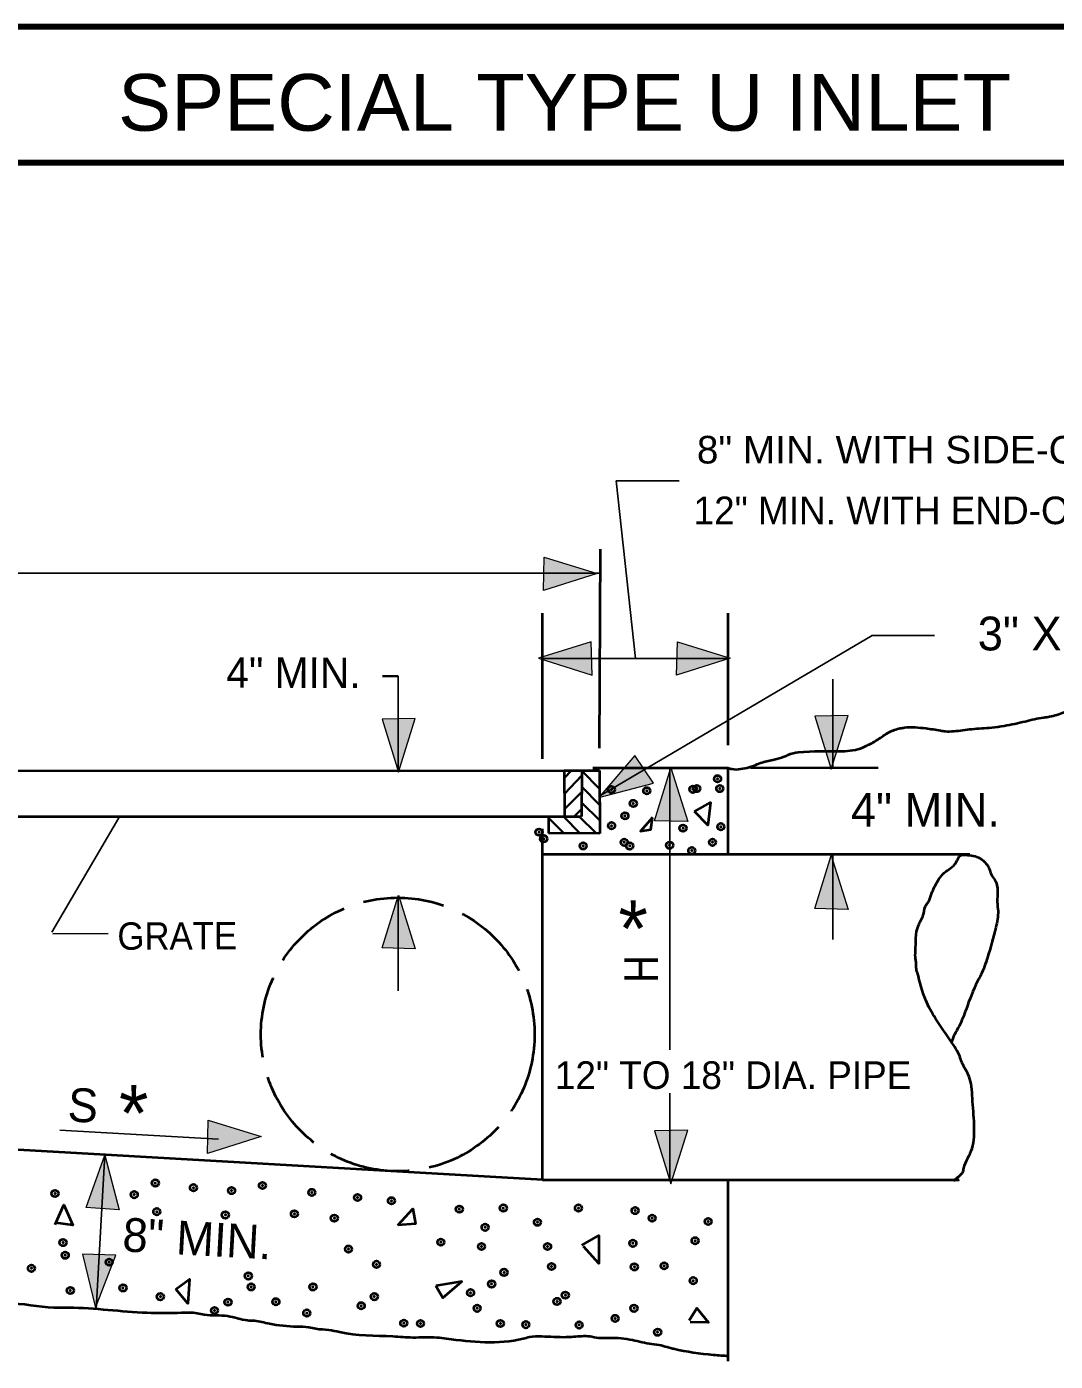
# Model space of a CAD drawing. Extents: x -8731 to -4061, y -64687 to -56618.
# Drawn here: x -5072 to -4647, y -64176 to -63625 of the extents above; entities that cross this region are included whole.
import ezdxf
from ezdxf.enums import TextEntityAlignment as Align

# ---------------------------------------------------------------- set-up
doc = ezdxf.new("R2010")
doc.units = 0
doc.header["$LTSCALE"] = 5.6
doc.header["$PDMODE"] = 32
doc.header["$PDSIZE"] = 2.8
doc.linetypes.add('LONG_DASHED', pattern=[7.5, 6, -1.5])
doc.layers.add('1', color=7, linetype='Continuous', lineweight=13)
doc.layers.add('3', color=7, linetype='Continuous', lineweight=40)

msp = doc.modelspace()

# ---------------------------------------------------------------- hatches: boundary and pattern name
at = {"layer": '1'}
for points in [[(-4836.12, -63850.88), (-4858.3, -63857.88), (-4857.94, -63844.12)], [(-4860.38, -63885.88), (-4838.18, -63892.88), (-4838.56, -63879.12)], [(-4781.12, -63885.88), (-4803.3, -63892.88), (-4802.94, -63879.12)], [(-4918.18, -63932.94), (-4911.18, -63910.74), (-4924.92, -63911.1)], [(-4739.44, -63931.68), (-4732.42, -63909.48), (-4746.18, -63909.86)], [(-4835.34, -63943.38), (-4812.84, -63937.44), (-4820.5, -63926)], [(-4805.7, -63931.16), (-4798.68, -63953.36), (-4812.42, -63953)], [(-4739.44, -63967.42), (-4732.42, -63989.6), (-4746.18, -63989.24)], [(-4918.18, -63983.68), (-4911.18, -64005.86), (-4924.92, -64005.5)], [(-4974.86, -64083.36), (-4997.06, -64090.38), (-4996.7, -64076.64)], [(-4805.7, -64102.94), (-4798.68, -64080.74), (-4812.42, -64081.1)], [(-5039.46, -64091.18), (-5033.42, -64113.64), (-5047.14, -64112.68)], [(-5043.24, -64154.18), (-5034.86, -64132.48), (-5048.6, -64131.98)]]:
    msp.add_hatch(color=256, dxfattribs=at).paths.add_polyline_path(points)

# ---------------------------------------------------------------- linework, layer by layer
at = {"layer": '1', "lineweight": 100}
for p, q in [((-4112.54, -63625.06), (-5604.76, -63625.06)), ((-4112.54, -63681.3), (-5604.76, -63681.3))]:
    msp.add_line(p, q, dxfattribs=at)
at = {"layer": '1', "lineweight": 35}
msp.add_line((-4918.26, -63893.3), (-4924.7, -63893.3), dxfattribs=at)
at = {"layer": '1', "lineweight": 25}
for p, q in [((-4918.26, -63931.58), (-4918.26, -63893.3)), ((-4918.26, -63985.04), (-4918.26, -64023.3))]:
    msp.add_line(p, q, dxfattribs=at)
at = {"layer": '1'}
for points in [[(-4836.12, -63850.88), (-4858.3, -63857.88), (-4857.94, -63844.12)], [(-4860.38, -63885.88), (-4838.18, -63892.88), (-4838.56, -63879.12)], [(-4781.12, -63885.88), (-4803.3, -63892.88), (-4802.94, -63879.12)], [(-4918.18, -63932.94), (-4911.18, -63910.74), (-4924.92, -63911.1)], [(-4739.44, -63931.68), (-4732.42, -63909.48), (-4746.18, -63909.86)], [(-4835.34, -63943.38), (-4812.84, -63937.44), (-4820.5, -63926)], [(-4805.7, -63931.16), (-4798.68, -63953.36), (-4812.42, -63953)], [(-4739.44, -63967.42), (-4732.42, -63989.6), (-4746.18, -63989.24)], [(-4918.18, -63983.68), (-4911.18, -64005.86), (-4924.92, -64005.5)], [(-4974.86, -64083.36), (-4997.06, -64090.38), (-4996.7, -64076.64)], [(-4805.7, -64102.94), (-4798.68, -64080.74), (-4812.42, -64081.1)], [(-5039.46, -64091.18), (-5033.42, -64113.64), (-5047.14, -64112.68)], [(-5043.24, -64154.18), (-5034.86, -64132.48), (-5048.6, -64131.98)]]:
    msp.add_lwpolyline(points, close=True, dxfattribs=at)
at = {"layer": '3'}
for p, q in [((-4835.08, -63922.98), (-4834.7, -63840.86)), ((-4858.66, -63927.42), (-4858.66, -63867.26)), ((-4782.02, -63921.86), (-4782.02, -63867.26)), ((-4849.68, -63932.26), (-4849.64, -63951.22)), ((-4849.68, -63932.26), (-4835.1, -63932.3)), ((-4842.4, -63932.36), (-4842.5, -63951.28)), ((-4837.82, -63931.16), (-4782.02, -63931.16)), ((-4835.1, -63932.28), (-4835.04, -63958.24)), ((-4782.02, -63966.86), (-4782.02, -63931.16)), ((-5336.56, -63951.32), (-4842.5, -63951.28)), ((-4856.2, -63951.32), (-4856.16, -63958.16)), ((-4858.66, -64101.26), (-4858.66, -63956.36)), ((-4835.04, -63958.24), (-4856.14, -63958.2)), ((-4858.66, -63966.86), (-4682.26, -63966.86)), ((-4858.66, -64101.26), (-5323.18, -64074.8)), ((-4858.66, -64101.26), (-4686.62, -64101.26)), ((-4782.02, -64176.26), (-4782.02, -64101.26))]:
    msp.add_line(p, q, dxfattribs=at)
at = {"layer": '3', "lineweight": 25}
for p, q in [((-5342.94, -63850.84), (-4835.08, -63850.78)), ((-4834.78, -63942.62), (-4722.48, -63876.52)), ((-4722.74, -63876.52), (-4696.8, -63876.52)), ((-4858.66, -63886.02), (-4782.02, -63886.02)), ((-4738.82, -63931.16), (-4738.82, -63894.56)), ((-4806.02, -64047.56), (-4806.02, -63931.16)), ((-5033.58, -63951.8), (-5061.3, -63999)), ((-4738.82, -64002.04), (-4738.82, -63966.86)), ((-5060.88, -63999.7), (-5038.02, -63999.62)), ((-4806.02, -64101.26), (-4806.02, -64065.56)), ((-4992.46, -64084.46), (-5058.02, -64080.86)), ((-5039.44, -64091.04), (-5043.04, -64154.78))]:
    msp.add_line(p, q, dxfattribs=at)
at = {"layer": '3', "lineweight": 35}
for p, q in [((-4849.74, -63935.36), (-4846.74, -63932.28)), ((-4842.4, -63932.36), (-4835.06, -63939.76)), ((-4772.72, -63931.16), (-4720.06, -63931.16)), ((-4849.62, -63941.9), (-4842.48, -63934.36)), ((-4842.48, -63939), (-4835.14, -63946.4)), ((-4849.66, -63948.42), (-4842.4, -63941.04)), ((-4845.6, -63951.22), (-4842.42, -63948.04)), ((-4842.52, -63945.52), (-4835.04, -63952.96)), ((-4856.16, -63951.8), (-4849.8, -63958.16)), ((-4849.98, -63951.28), (-4843.14, -63958.24)), ((-4843.46, -63951.32), (-4836.44, -63958.18))]:
    msp.add_line(p, q, dxfattribs=at)
at = {"layer": '3', "lineweight": 25}
msp.add_lwpolyline([(-4820.26, -63886.02), (-4828.22, -63812.66), (-4802.26, -63812.66)], dxfattribs=at)
at = {"layer": '3'}
for points in [[(-5343.44, -63932.4), (-5329.32, -63932.46), (-4849.68, -63932.26)], [(-5059.96, -64119.72), (-5056.36, -64111.62), (-5052.62, -64120.02), (-5059.66, -64119.12)], [(-4842.46, -64128.26), (-4835.42, -64124.36), (-4835.42, -64135.92), (-4841.72, -64128.86)], [(-4798.06, -64159.46), (-4794.92, -64154.36), (-4790.12, -64160.22), (-4797.62, -64160.06)]]:
    msp.add_lwpolyline(points, dxfattribs=at)
for points in [[(-4795.96, -63949.16), (-4789.22, -63945.42), (-4790.42, -63954.86)], [(-4813.22, -63951.72), (-4818.16, -63957.26), (-4813.96, -63956.66)], [(-4918.36, -64120.02), (-4912.22, -64113.26), (-4911.16, -64119.42)], [(-5010.02, -64146.42), (-5004.46, -64142.36), (-5005.06, -64152.42)], [(-4902.76, -64145.06), (-4899.76, -64150.02), (-4891.96, -64143.26)]]:
    msp.add_lwpolyline(points, close=True, dxfattribs=at)
at = {"layer": '3', "linetype": 'LONG_DASHED'}
msp.add_circle((-4918.44, -64041.26), 56.5, dxfattribs=at)
at = {"layer": '3'}
for points in [[(-4782.02, -63931.16), (-4780.52, -63931.62), (-4776.76, -63931.62), (-4773.32, -63930.86), (-4767.92, -63928.92), (-4762.96, -63927.72), (-4758.92, -63926.52), (-4757.26, -63925.76), (-4752.92, -63924.72), (-4734.92, -63924.26), (-4726.36, -63922.76), (-4724.26, -63921.72), (-4720.22, -63919.46), (-4715.56, -63916.46), (-4710.92, -63914.82), (-4709.12, -63914.52), (-4700.42, -63914.82), (-4694.26, -63915.72), (-4692.32, -63916.02), (-4688.72, -63916.02), (-4681.36, -63915.12), (-4673.12, -63914.52), (-4668.02, -63913.76), (-4659.32, -63911.96), (-4651.66, -63910.32), (-4649.26, -63910.02), (-4643.26, -63908.22), (-4635.62, -63906.86)], [(-4686.62, -64101.26), (-4688.72, -64101.56), (-4685.26, -64098.42), (-4684.66, -64096.46), (-4681.22, -64088.36), (-4680.46, -64083.56), (-4680.46, -64077.12), (-4681.22, -64066.32), (-4681.66, -64061.66), (-4682.86, -64057.76), (-4685.72, -64052.22), (-4686.62, -64049.66), (-4688.42, -64046.36), (-4689.76, -64044.42), (-4696.36, -64034.66), (-4700.42, -64027.16), (-4703.86, -64015.76), (-4704.32, -64013.66), (-4704.32, -64011.72), (-4704.62, -64010.06), (-4704.62, -64006.92), (-4703.42, -63996.26), (-4701.46, -63992.06), (-4700.56, -63988.32), (-4699.22, -63986.36), (-4698.02, -63983.22), (-4696.66, -63980.06), (-4692.76, -63974.52), (-4687.82, -63970.16), (-4686.02, -63967.32), (-4683.16, -63967.16), (-4680.02, -63967.62), (-4675.06, -63971.22), (-4674.16, -63972.86), (-4673.42, -63975.12), (-4671.92, -63977.36), (-4670.72, -63982.02), (-4670.86, -63986.52), (-4670.56, -63990.26), (-4671.46, -63997.16), (-4674.92, -64009.46), (-4677.62, -64016.66), (-4678.96, -64019.22), (-4683.76, -64030.92), (-4686.62, -64037.82), (-4688.56, -64041.42), (-4689.76, -64044.42)], [(-5384.56, -64138.02), (-5382.62, -64137.12), (-5370.02, -64138.92), (-5360.26, -64139.06), (-5353.52, -64139.52), (-5348.42, -64139.82), (-5346.62, -64140.26), (-5340.32, -64140.26), (-5328.16, -64139.52), (-5323.36, -64139.52), (-5317.52, -64140.12), (-5310.62, -64140.12), (-5303.56, -64138.62), (-5300.86, -64138.76), (-5296.66, -64139.82), (-5293.36, -64140.26), (-5289.62, -64141.62), (-5281.66, -64143.86), (-5275.06, -64144.16), (-5272.36, -64144.02), (-5270.86, -64144.02), (-5268.32, -64143.86), (-5255.12, -64145.52), (-5248.52, -64145.96), (-5243.42, -64145.66), (-5233.96, -64145.82), (-5229.76, -64146.26), (-5227.36, -64146.26), (-5223.46, -64147.02), (-5211.32, -64148.06), (-5205.02, -64147.92), (-5195.86, -64148.22), (-5187.46, -64147.92), (-5174.72, -64149.26), (-5172.16, -64149.12), (-5168.42, -64148.52), (-5164.66, -64147.92), (-5158.22, -64147.32), (-5155.52, -64146.26), (-5145.92, -64145.06), (-5135.42, -64145.66), (-5125.06, -64147.46), (-5114.56, -64148.96), (-5109.92, -64150.16), (-5096.26, -64151.36), (-5088.46, -64152.42), (-5083.96, -64152.72), (-5079.76, -64152.42), (-5060.42, -64154.06), (-5055.76, -64154.06), (-5054.26, -64154.06), (-5022.02, -64156.16), (-5007.76, -64156.16), (-5001.32, -64156.32), (-4998.32, -64156.92), (-4988.72, -64157.52), (-4980.46, -64159.32), (-4977.62, -64159.46), (-4971.46, -64160.66), (-4960.06, -64161.86), (-4955.12, -64162.16), (-4952.26, -64162.76), (-4946.86, -64163.22), (-4942.52, -64164.12), (-4920.46, -64165.92), (-4912.22, -64166.36), (-4902.32, -64166.36), (-4898.42, -64166.82), (-4866.62, -64166.82), (-4864.06, -64166.22), (-4858.96, -64165.92), (-4848.92, -64166.22), (-4845.76, -64166.06), (-4839.16, -64165.92), (-4835.56, -64166.52), (-4831.06, -64166.52), (-4821.46, -64167.42), (-4813.66, -64169.06), (-4809.62, -64169.66), (-4806.32, -64170.56), (-4804.52, -64171.02), (-4788.16, -64173.56), (-4781.86, -64174.02)]]:
    msp.add_spline(points, degree=3, dxfattribs=at)
for p in [(-4830.22, -63940.12), (-4796.56, -63940.02), (-4794.92, -63939.72), (-4786.36, -63935.66), (-4785.46, -63939.72), (-4821.16, -63945.86), (-4815.62, -63940.62), (-4824.62, -63950.96), (-4830.14, -63955.04), (-4800.62, -63956.06), (-4785.02, -63955.46), (-4860.1, -63957.74), (-4858.18, -63960.42), (-4824.92, -63961.92), (-4788.46, -63961.92), (-4841.86, -63963.4), (-4822.66, -63963.42), (-4806.16, -63963.12), (-4797.02, -63965.36), (-5018.56, -64102.62), (-5002.82, -64104.56), (-4987.06, -64105.76), (-4974.32, -64103.66), (-5059.96, -64106.96), (-5027.26, -64107.42), (-4953.92, -64106.52), (-4935.02, -64108.62), (-4921.06, -64109.96), (-5017.96, -64114.46), (-4989.62, -64115.82), (-4961.12, -64115.36), (-4893.02, -64113.42), (-4874.86, -64112.96), (-4843.82, -64112.96), (-4820.42, -64114.02), (-4944.62, -64117.16), (-4882.36, -64120.92), (-4860.76, -64118.82), (-4813.36, -64117.16), (-4790.26, -64118.52), (-5056.66, -64127.22), (-4900.66, -64127.06), (-4821.32, -64127.52), (-4795.66, -64126.46), (-5055.76, -64132.46), (-4938.76, -64129.92), (-4883.86, -64128.86), (-4856.56, -64128.86), (-5069.72, -64137.86), (-5037.62, -64135.32), (-4927.22, -64136.22), (-4854.92, -64137.12), (-4820.72, -64137.26), (-4808.42, -64136.82), (-4980.16, -64141.02), (-4879.66, -64144.32), (-4874.56, -64139.52), (-4796.42, -64142.96), (-5053.66, -64147.02), (-5031.92, -64145.96), (-5016.46, -64149.56), (-4978.96, -64145.52), (-4953.46, -64145.52), (-4928.12, -64149.56), (-4888.36, -64147.92), (-4849.22, -64148.96), (-4994.12, -64155.26), (-4988.56, -64151.82), (-4968.76, -64151.66), (-4933.52, -64153.32), (-4885.66, -64154.36), (-4852.66, -64151.52), (-4820.86, -64154.36), (-4956.02, -64156.32), (-4915.96, -64160.52), (-4909.06, -64160.66), (-4876.06, -64160.66), (-4828.66, -64158.56), (-4865.56, -64161.12), (-4843.52, -64161.26), (-4811.12, -64164.26)]:
    msp.add_point(p, dxfattribs=at)

# ---------------------------------------------------------------- texts
at = {"layer": '3', "width": 1.05}
msp.add_text('SPECIAL TYPE U INLET ', height=23.4, dxfattribs=at).set_placement((-4844.98, -63668.02), align=Align.CENTER)
msp.add_text('8" MIN. WITH SIDE-OUTLET PIPE', height=11.4, dxfattribs=at).set_placement((-4794.92, -63805.46))
at = {"layer": '3'}
for s, height, p in [('12" MIN. WITH END-OUTLET PIPE', 11.4, (-4796.26, -63830.52)), ('4" MIN.', 13.95, (-4731.32, -63955.46)), ('12" TO 18" DIA. PIPE', 11.4, (-4853.56, -64063.76))]:
    msp.add_text(s, height=height, dxfattribs=at).set_placement(p)
for s, height, p in [('3" X 2 1/2" X 3/8"', 13.95, (-4607.28, -63882.66)), ('*', 23.4, (-4821.22, -64009.26)), ('*', 23.4, (-5027.48, -64085.52))]:
    msp.add_text(s, height=height, dxfattribs=at).set_placement(p, align=Align.CENTER)
for s, height, rotation, p in [('4" MIN.', 12.57, 359.885, (-4989.26, -63898.08)), ('S', 13.95, 356.738, (-5055.02, -64077.12)), ('8" MIN.', 13.95, 356.857, (-5032.36, -64130.82))]:
    msp.add_text(s, height=height, rotation=rotation, dxfattribs=at).set_placement(p)
for s, height, rotation, width, p in [('GRATE', 11.3, 0.219, 0.95, (-5034.2, -64006.3)), ('H', 13.95, 90, 0.85, (-4810.96, -64019.96))]:
    msp.add_text(s, height=height, rotation=rotation, dxfattribs=dict(at, width=width)).set_placement(p)

doc.saveas('drawing.dxf')
